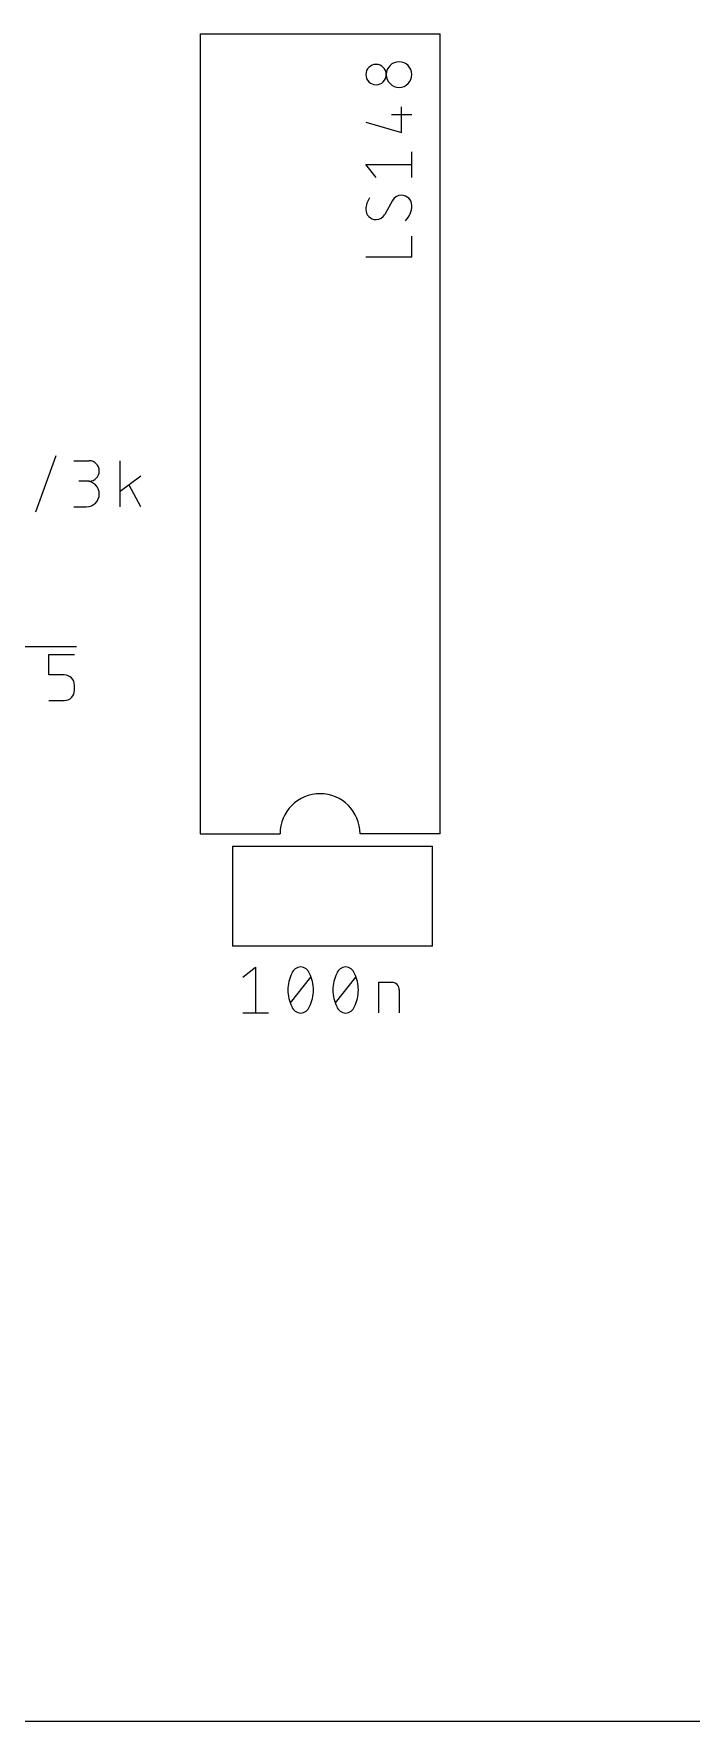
# Model space of a CAD drawing. Extents: x 0 to 102, y 0 to 103.
# Drawn here: x 30.83 to 47.53, y 0 to 42.86 of the extents above; entities that cross this region are included whole.
import ezdxf

# ---------------------------------------------------------------- set-up
doc = ezdxf.new("R2010")
doc.units = 0
doc.layers.add('20', color=30, linetype='CONTINUOUS')
doc.layers.add('21', color=253, linetype='CONTINUOUS')

msp = doc.modelspace()

# ---------------------------------------------------------------- linework, layer by layer
at = {"layer": '20'}
msp.add_line((7, 0), (95, 0), dxfattribs=at)
at = {"layer": '21'}
for p, q in [((35.052, 42.8625), (35.052, 22.5425)), ((35.052, 42.8625), (41.148, 42.8625)), ((41.148, 22.5425), (41.148, 42.8625)), ((39.9112, 40.8127), (40.4305, 40.8127)), ((40.1708, 40.3583), (40.1708, 41.0074)), ((39.2621, 40.618), (40.1708, 40.3583)), ((40.4305, 39.2153), (40.4305, 39.8644)), ((39.5217, 39.2153), (39.2621, 39.5399)), ((39.2621, 39.5399), (40.4305, 39.5399)), ((39.9436, 38.6297), (39.7489, 38.2727)), ((40.4305, 37.1983), (40.4305, 37.7176)), ((39.2621, 37.1983), (40.4305, 37.1983)), ((30.8772, 30.7185), (31.3965, 32.1465)), ((31.841, 32.0167), (32.2305, 32.0167)), ((33.0244, 30.8483), (33.0244, 32.0167)), ((32.2305, 31.4974), (31.9708, 31.4974)), ((33.5436, 31.6272), (33.0244, 31.2378)), ((33.5436, 30.8483), (33.2516, 31.4)), ((31.841, 30.8483), (32.1656, 30.8483)), ((27.94, 27.2987), (31.9123, 27.2987)), ((31.2124, 26.5762), (31.2124, 27.0954)), ((31.2124, 27.0954), (31.8615, 27.0954)), ((31.6018, 26.5762), (31.2124, 26.5762)), ((31.8615, 26.1867), (31.8615, 26.3165)), ((31.2124, 25.9271), (31.6018, 25.9271)), ((35.052, 22.5425), (37.084, 22.5425)), ((41.148, 22.5425), (39.116, 22.5425)), ((35.8775, 22.225), (40.9575, 22.225)), ((35.8775, 22.225), (35.8775, 19.685)), ((40.9575, 19.685), (40.9575, 22.225)), ((40.9575, 19.685), (35.8775, 19.685)), ((36.1379, 18.8983), (36.4624, 19.1579)), ((36.4624, 19.1579), (36.4624, 17.9896)), ((37.3458, 18.2492), (37.8651, 18.8983)), ((38.4888, 18.2492), (39.0081, 18.8983)), ((39.5937, 17.9896), (39.5937, 18.7685)), ((39.5937, 18.7685), (39.9182, 18.7685)), ((40.113, 18.5738), (40.113, 17.9896)), ((36.1379, 17.9896), (36.787, 17.9896))]:
    msp.add_line(p, q, dxfattribs=at)
for centre, radius, start, end in [((39.5217, 41.8259), 0.2596, 90, 270), ((39.5217, 41.8259), 0.2596, 270, 90), ((40.1059, 41.8259), 0.3246, 90, 270), ((40.1059, 41.8259), 0.3246, 270, 90), ((39.7489, 38.4025), 0.4868, 143.1294, 180), ((40.1708, 38.4959), 0.2637, 90.0001, 149.4899), ((40.1708, 38.4999), 0.2596, 0, 90), ((39.5217, 38.4025), 0.2596, 180, 270), ((39.5217, 38.4066), 0.2637, 269.9998, 329.4902), ((39.8819, 38.4999), 0.5485, 314.761, 359.9999), ((32.2305, 31.7571), 0.2596, 270, 90), ((32.1656, 31.1729), 0.3246, 270, 90), ((31.6018, 26.3165), 0.2596, 0, 90), ((31.6018, 26.1867), 0.2596, 270, 0), ((38.1, 22.5425), 1.016, 0, 180), ((38.2437, 18.5738), 0.9628, 154.0109, 180.0001), ((37.6054, 18.9178), 0.2402, 90, 161.0751), ((37.6054, 18.9178), 0.2402, 18.9248, 90.0002), ((36.9671, 18.5738), 0.9629, 359.9999, 25.9891), ((39.3867, 18.5738), 0.9628, 154.0109, 180.0001), ((38.7484, 18.9178), 0.2402, 90, 161.0751), ((38.7484, 18.9178), 0.2402, 18.9248, 90.0002), ((38.1101, 18.5738), 0.9629, 359.9999, 25.9891), ((38.2437, 18.5738), 0.9629, 180, 205.9888), ((36.9671, 18.5738), 0.9629, 334.0112, 360), ((39.3867, 18.5738), 0.9629, 180, 205.9888), ((38.1101, 18.5738), 0.9629, 334.0112, 360), ((39.9182, 18.5737), 0.1947, 0.0009, 90), ((37.6054, 18.2297), 0.2402, 198.9254, 269.9998), ((37.6054, 18.2297), 0.2402, 270, 341.0747), ((38.7484, 18.2297), 0.2402, 198.9254, 269.9998), ((38.7484, 18.2297), 0.2402, 270, 341.0747)]:
    msp.add_arc(centre, radius, start, end, dxfattribs=at)

doc.saveas('drawing.dxf')
